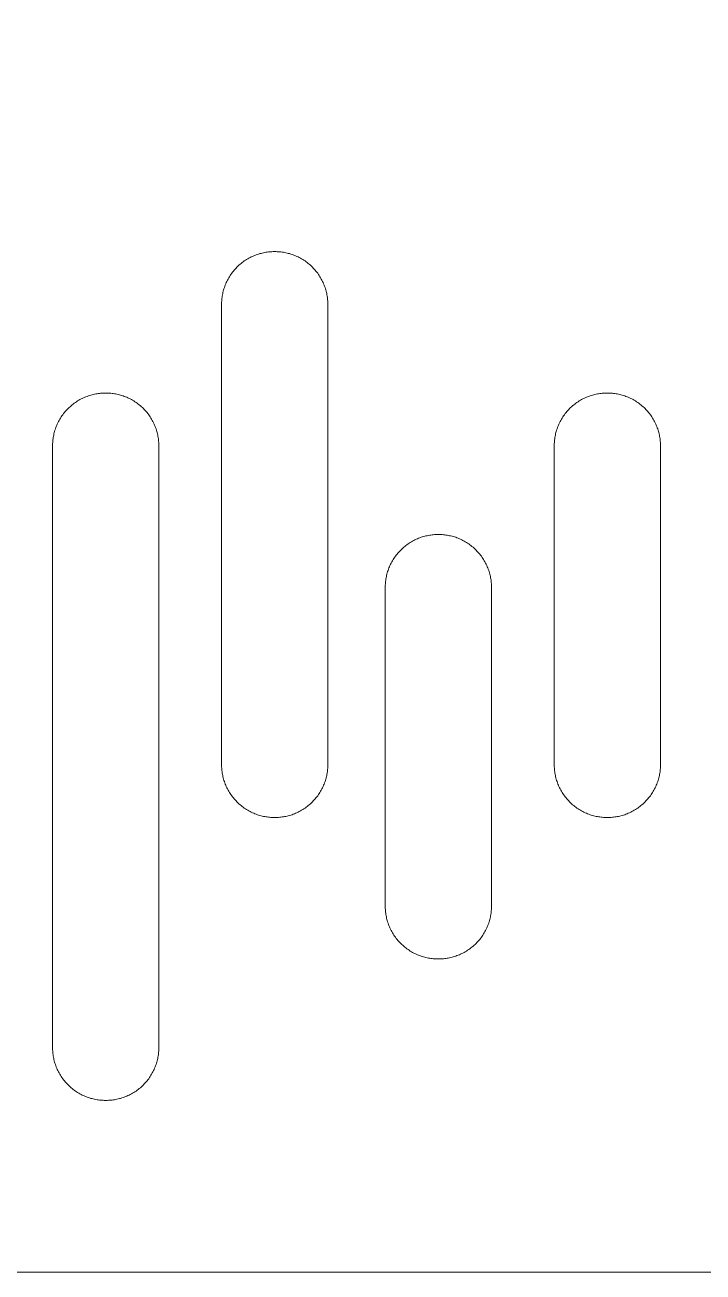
# Model space of a CAD drawing. Header units: metres. Extents: x -2538 to 7610, y -1082 to -498.
# Drawn here: x 1529.7 to 1658.1, y -1081.9 to -845.8 of the extents above; entities that cross this region are included whole.
import ezdxf

# ---------------------------------------------------------------- set-up
doc = ezdxf.new("R2010")
doc.units = ezdxf.units.M
doc.linetypes.add('AUSGEZOGEN', pattern=[0])
doc.layers.add('Standard', color=7, linetype='AUSGEZOGEN', lineweight=25)

msp = doc.modelspace()

# ---------------------------------------------------------------- linework, layer by layer
at = {"layer": 'Standard', "color": 7, "linetype": 'AUSGEZOGEN', "lineweight": 13}
for points in [[(1248.49, -1081.87), (1810.49, -1081.87), (1810.49, -519.87), (1248.49, -519.87), (1248.49, -1081.87)], [(1587.08, -985.82), (1587.08, -898.71), (1587.08, -898.48), (1587.07, -898.26), (1587.06, -898.04), (1587.04, -897.81), (1587.01, -897.58), (1586.99, -897.35), (1586.95, -897.12), (1586.91, -896.89), (1586.87, -896.65), (1586.81, -896.42), (1586.76, -896.19), (1586.69, -895.96), (1586.62, -895.72), (1586.55, -895.49), (1586.46, -895.26), (1586.38, -895.03), (1586.28, -894.8), (1586.18, -894.57), (1586.07, -894.34), (1585.96, -894.11), (1585.84, -893.89), (1585.72, -893.67), (1585.59, -893.45), (1585.45, -893.23), (1585.31, -893.02), (1585.16, -892.81), (1585, -892.61), (1584.84, -892.4), (1584.68, -892.21), (1584.51, -892.01), (1584.33, -891.82), (1584.15, -891.64), (1583.96, -891.46), (1583.77, -891.28), (1583.58, -891.11), (1583.38, -890.94), (1583.18, -890.78), (1582.97, -890.63), (1582.76, -890.48), (1582.55, -890.34), (1582.33, -890.2), (1582.12, -890.07), (1581.89, -889.94), (1581.67, -889.82), (1581.45, -889.71), (1581.22, -889.6), (1580.99, -889.5), (1580.76, -889.41), (1580.53, -889.32), (1580.3, -889.24), (1580.06, -889.16), (1579.83, -889.09), (1579.6, -889.03), (1579.36, -888.97), (1579.13, -888.92), (1578.9, -888.87), (1578.67, -888.83), (1578.44, -888.8), (1578.21, -888.77), (1577.98, -888.75), (1577.75, -888.73), (1577.52, -888.72), (1577.3, -888.71), (1577.08, -888.71), (1576.95, -888.71), (1576.73, -888.71), (1576.51, -888.72), (1576.28, -888.73), (1576.05, -888.75), (1575.83, -888.77), (1575.6, -888.8), (1575.37, -888.83), (1575.13, -888.87), (1574.9, -888.92), (1574.67, -888.97), (1574.44, -889.03), (1574.2, -889.09), (1573.97, -889.16), (1573.74, -889.24), (1573.5, -889.32), (1573.27, -889.41), (1573.04, -889.5), (1572.81, -889.6), (1572.59, -889.71), (1572.36, -889.82), (1572.14, -889.94), (1571.92, -890.07), (1571.7, -890.2), (1571.48, -890.34), (1571.27, -890.48), (1571.06, -890.63), (1570.85, -890.78), (1570.65, -890.94), (1570.45, -891.11), (1570.26, -891.28), (1570.07, -891.46), (1569.88, -891.64), (1569.7, -891.82), (1569.53, -892.01), (1569.36, -892.21), (1569.19, -892.4), (1569.03, -892.61), (1568.88, -892.81), (1568.73, -893.02), (1568.58, -893.23), (1568.45, -893.45), (1568.31, -893.67), (1568.19, -893.89), (1568.07, -894.11), (1567.96, -894.34), (1567.85, -894.57), (1567.75, -894.8), (1567.66, -895.03), (1567.57, -895.26), (1567.49, -895.49), (1567.41, -895.72), (1567.34, -895.96), (1567.28, -896.19), (1567.22, -896.42), (1567.17, -896.65), (1567.12, -896.89), (1567.08, -897.12), (1567.05, -897.35), (1567.02, -897.58), (1566.99, -897.81), (1566.98, -898.04), (1566.96, -898.26), (1566.96, -898.48), (1566.95, -898.71), (1566.95, -985.82), (1566.96, -986.04), (1566.96, -986.26), (1566.98, -986.49), (1566.99, -986.72), (1567.02, -986.94), (1567.05, -987.17), (1567.08, -987.41), (1567.12, -987.64), (1567.17, -987.87), (1567.22, -988.1), (1567.28, -988.34), (1567.34, -988.57), (1567.41, -988.8), (1567.49, -989.04), (1567.57, -989.27), (1567.66, -989.5), (1567.75, -989.73), (1567.85, -989.96), (1567.96, -990.19), (1568.07, -990.41), (1568.19, -990.63), (1568.31, -990.86), (1568.45, -991.07), (1568.58, -991.29), (1568.73, -991.5), (1568.88, -991.71), (1569.03, -991.92), (1569.19, -992.12), (1569.36, -992.32), (1569.53, -992.51), (1569.7, -992.7), (1569.88, -992.89), (1570.07, -993.07), (1570.26, -993.25), (1570.45, -993.42), (1570.65, -993.58), (1570.85, -993.74), (1571.06, -993.9), (1571.27, -994.04), (1571.48, -994.19), (1571.7, -994.33), (1571.92, -994.46), (1572.14, -994.58), (1572.36, -994.7), (1572.59, -994.81), (1572.81, -994.92), (1573.04, -995.02), (1573.27, -995.12), (1573.5, -995.2), (1573.74, -995.29), (1573.97, -995.36), (1574.2, -995.43), (1574.44, -995.5), (1574.67, -995.55), (1574.9, -995.61), (1575.13, -995.65), (1575.37, -995.69), (1575.6, -995.73), (1575.83, -995.75), (1576.05, -995.78), (1576.28, -995.8), (1576.51, -995.81), (1576.73, -995.82), (1576.95, -995.82), (1577.08, -995.82), (1577.3, -995.82), (1577.52, -995.81), (1577.75, -995.8), (1577.98, -995.78), (1578.21, -995.75), (1578.44, -995.73), (1578.67, -995.69), (1578.9, -995.65), (1579.13, -995.61), (1579.36, -995.55), (1579.6, -995.5), (1579.83, -995.43), (1580.06, -995.36), (1580.3, -995.29), (1580.53, -995.2), (1580.76, -995.12), (1580.99, -995.02), (1581.22, -994.92), (1581.45, -994.81), (1581.67, -994.7), (1581.89, -994.58), (1582.12, -994.46), (1582.33, -994.33), (1582.55, -994.19), (1582.76, -994.04), (1582.97, -993.9), (1583.18, -993.74), (1583.38, -993.58), (1583.58, -993.42), (1583.77, -993.25), (1583.96, -993.07), (1584.15, -992.89), (1584.33, -992.7), (1584.51, -992.51), (1584.68, -992.32), (1584.84, -992.12), (1585, -991.92), (1585.16, -991.71), (1585.31, -991.5), (1585.45, -991.29), (1585.59, -991.07), (1585.72, -990.86), (1585.84, -990.63), (1585.96, -990.41), (1586.07, -990.19), (1586.18, -989.96), (1586.28, -989.73), (1586.38, -989.5), (1586.46, -989.27), (1586.55, -989.04), (1586.62, -988.8), (1586.69, -988.57), (1586.76, -988.34), (1586.81, -988.1), (1586.87, -987.87), (1586.91, -987.64), (1586.95, -987.41), (1586.99, -987.17), (1587.01, -986.94), (1587.04, -986.72), (1587.06, -986.49), (1587.07, -986.26), (1587.08, -986.04), (1587.08, -985.82)], [(1555.08, -1039.37), (1555.08, -925.48), (1555.08, -925.26), (1555.07, -925.04), (1555.06, -924.81), (1555.04, -924.59), (1555.01, -924.36), (1554.99, -924.13), (1554.95, -923.9), (1554.91, -923.66), (1554.87, -923.43), (1554.81, -923.2), (1554.76, -922.97), (1554.69, -922.73), (1554.62, -922.5), (1554.55, -922.27), (1554.46, -922.03), (1554.38, -921.8), (1554.28, -921.57), (1554.18, -921.34), (1554.07, -921.12), (1553.96, -920.89), (1553.84, -920.67), (1553.72, -920.45), (1553.59, -920.23), (1553.45, -920.01), (1553.31, -919.8), (1553.16, -919.59), (1553, -919.38), (1552.84, -919.18), (1552.68, -918.98), (1552.51, -918.79), (1552.33, -918.6), (1552.15, -918.41), (1551.96, -918.23), (1551.77, -918.06), (1551.58, -917.89), (1551.38, -917.72), (1551.18, -917.56), (1550.97, -917.41), (1550.76, -917.26), (1550.55, -917.11), (1550.33, -916.98), (1550.12, -916.85), (1549.89, -916.72), (1549.67, -916.6), (1549.45, -916.49), (1549.22, -916.38), (1548.99, -916.28), (1548.76, -916.19), (1548.53, -916.1), (1548.3, -916.02), (1548.06, -915.94), (1547.83, -915.87), (1547.6, -915.81), (1547.36, -915.75), (1547.13, -915.7), (1546.9, -915.65), (1546.67, -915.61), (1546.44, -915.58), (1546.21, -915.55), (1545.98, -915.52), (1545.75, -915.51), (1545.52, -915.49), (1545.3, -915.49), (1545.08, -915.48), (1544.95, -915.48), (1544.73, -915.49), (1544.51, -915.49), (1544.28, -915.51), (1544.05, -915.52), (1543.83, -915.55), (1543.6, -915.58), (1543.37, -915.61), (1543.13, -915.65), (1542.9, -915.7), (1542.67, -915.75), (1542.44, -915.81), (1542.2, -915.87), (1541.97, -915.94), (1541.74, -916.02), (1541.5, -916.1), (1541.27, -916.19), (1541.04, -916.28), (1540.81, -916.38), (1540.59, -916.49), (1540.36, -916.6), (1540.14, -916.72), (1539.92, -916.85), (1539.7, -916.98), (1539.48, -917.11), (1539.27, -917.26), (1539.06, -917.41), (1538.85, -917.56), (1538.65, -917.72), (1538.45, -917.89), (1538.26, -918.06), (1538.07, -918.23), (1537.88, -918.41), (1537.7, -918.6), (1537.53, -918.79), (1537.36, -918.98), (1537.19, -919.18), (1537.03, -919.38), (1536.88, -919.59), (1536.73, -919.8), (1536.58, -920.01), (1536.45, -920.23), (1536.31, -920.45), (1536.19, -920.67), (1536.07, -920.89), (1535.96, -921.12), (1535.85, -921.34), (1535.75, -921.57), (1535.66, -921.8), (1535.57, -922.03), (1535.49, -922.27), (1535.41, -922.5), (1535.34, -922.73), (1535.28, -922.97), (1535.22, -923.2), (1535.17, -923.43), (1535.12, -923.66), (1535.08, -923.9), (1535.05, -924.13), (1535.02, -924.36), (1534.99, -924.59), (1534.98, -924.81), (1534.96, -925.04), (1534.96, -925.26), (1534.95, -925.48), (1534.95, -1039.37), (1534.96, -1039.6), (1534.96, -1039.82), (1534.98, -1040.04), (1534.99, -1040.27), (1535.02, -1040.5), (1535.05, -1040.73), (1535.08, -1040.96), (1535.12, -1041.19), (1535.17, -1041.43), (1535.22, -1041.66), (1535.28, -1041.89), (1535.34, -1042.13), (1535.41, -1042.36), (1535.49, -1042.59), (1535.57, -1042.82), (1535.66, -1043.05), (1535.75, -1043.28), (1535.85, -1043.51), (1535.96, -1043.74), (1536.07, -1043.97), (1536.19, -1044.19), (1536.31, -1044.41), (1536.45, -1044.63), (1536.58, -1044.85), (1536.73, -1045.06), (1536.88, -1045.27), (1537.03, -1045.47), (1537.19, -1045.68), (1537.36, -1045.87), (1537.53, -1046.07), (1537.7, -1046.26), (1537.88, -1046.44), (1538.07, -1046.63), (1538.26, -1046.8), (1538.45, -1046.97), (1538.65, -1047.14), (1538.85, -1047.3), (1539.06, -1047.45), (1539.27, -1047.6), (1539.48, -1047.74), (1539.7, -1047.88), (1539.92, -1048.01), (1540.14, -1048.14), (1540.36, -1048.26), (1540.59, -1048.37), (1540.81, -1048.48), (1541.04, -1048.58), (1541.27, -1048.67), (1541.5, -1048.76), (1541.74, -1048.84), (1541.97, -1048.92), (1542.2, -1048.99), (1542.44, -1049.05), (1542.67, -1049.11), (1542.9, -1049.16), (1543.13, -1049.21), (1543.37, -1049.25), (1543.6, -1049.28), (1543.83, -1049.31), (1544.05, -1049.33), (1544.28, -1049.35), (1544.51, -1049.36), (1544.73, -1049.37), (1544.95, -1049.37), (1545.08, -1049.37), (1545.3, -1049.37), (1545.52, -1049.36), (1545.75, -1049.35), (1545.98, -1049.33), (1546.21, -1049.31), (1546.44, -1049.28), (1546.67, -1049.25), (1546.9, -1049.21), (1547.13, -1049.16), (1547.36, -1049.11), (1547.6, -1049.05), (1547.83, -1048.99), (1548.06, -1048.92), (1548.3, -1048.84), (1548.53, -1048.76), (1548.76, -1048.67), (1548.99, -1048.58), (1549.22, -1048.48), (1549.45, -1048.37), (1549.67, -1048.26), (1549.89, -1048.14), (1550.12, -1048.01), (1550.33, -1047.88), (1550.55, -1047.74), (1550.76, -1047.6), (1550.97, -1047.45), (1551.18, -1047.3), (1551.38, -1047.14), (1551.58, -1046.97), (1551.77, -1046.8), (1551.96, -1046.63), (1552.15, -1046.44), (1552.33, -1046.26), (1552.51, -1046.07), (1552.68, -1045.87), (1552.84, -1045.68), (1553, -1045.47), (1553.16, -1045.27), (1553.31, -1045.06), (1553.45, -1044.85), (1553.59, -1044.63), (1553.72, -1044.41), (1553.84, -1044.19), (1553.96, -1043.97), (1554.07, -1043.74), (1554.18, -1043.51), (1554.28, -1043.28), (1554.38, -1043.05), (1554.46, -1042.82), (1554.55, -1042.59), (1554.62, -1042.36), (1554.69, -1042.13), (1554.76, -1041.89), (1554.81, -1041.66), (1554.87, -1041.43), (1554.91, -1041.19), (1554.95, -1040.96), (1554.99, -1040.73), (1555.01, -1040.5), (1555.04, -1040.27), (1555.06, -1040.04), (1555.07, -1039.82), (1555.08, -1039.6), (1555.08, -1039.37)], [(1650.08, -985.82), (1650.08, -925.49), (1650.08, -925.26), (1650.07, -925.04), (1650.06, -924.81), (1650.04, -924.59), (1650.01, -924.36), (1649.99, -924.13), (1649.95, -923.9), (1649.91, -923.67), (1649.87, -923.43), (1649.81, -923.2), (1649.76, -922.97), (1649.69, -922.73), (1649.62, -922.5), (1649.55, -922.27), (1649.46, -922.04), (1649.38, -921.8), (1649.28, -921.57), (1649.18, -921.35), (1649.07, -921.12), (1648.96, -920.89), (1648.84, -920.67), (1648.72, -920.45), (1648.59, -920.23), (1648.45, -920.01), (1648.31, -919.8), (1648.16, -919.59), (1648, -919.38), (1647.84, -919.18), (1647.68, -918.98), (1647.51, -918.79), (1647.33, -918.6), (1647.15, -918.41), (1646.96, -918.23), (1646.77, -918.06), (1646.58, -917.89), (1646.38, -917.72), (1646.18, -917.56), (1645.97, -917.41), (1645.76, -917.26), (1645.55, -917.12), (1645.33, -916.98), (1645.12, -916.85), (1644.89, -916.72), (1644.67, -916.6), (1644.45, -916.49), (1644.22, -916.38), (1643.99, -916.28), (1643.76, -916.19), (1643.53, -916.1), (1643.3, -916.02), (1643.06, -915.94), (1642.83, -915.87), (1642.6, -915.81), (1642.36, -915.75), (1642.13, -915.7), (1641.9, -915.65), (1641.67, -915.61), (1641.44, -915.58), (1641.21, -915.55), (1640.98, -915.53), (1640.75, -915.51), (1640.52, -915.5), (1640.3, -915.49), (1640.08, -915.49), (1639.95, -915.49), (1639.73, -915.49), (1639.51, -915.5), (1639.28, -915.51), (1639.05, -915.53), (1638.83, -915.55), (1638.6, -915.58), (1638.37, -915.61), (1638.13, -915.65), (1637.9, -915.7), (1637.67, -915.75), (1637.44, -915.81), (1637.2, -915.87), (1636.97, -915.94), (1636.74, -916.02), (1636.5, -916.1), (1636.27, -916.19), (1636.04, -916.28), (1635.81, -916.38), (1635.59, -916.49), (1635.36, -916.6), (1635.14, -916.72), (1634.92, -916.85), (1634.7, -916.98), (1634.48, -917.12), (1634.27, -917.26), (1634.06, -917.41), (1633.85, -917.56), (1633.65, -917.72), (1633.45, -917.89), (1633.26, -918.06), (1633.07, -918.23), (1632.88, -918.41), (1632.7, -918.6), (1632.53, -918.79), (1632.36, -918.98), (1632.19, -919.18), (1632.03, -919.38), (1631.88, -919.59), (1631.73, -919.8), (1631.58, -920.01), (1631.45, -920.23), (1631.31, -920.45), (1631.19, -920.67), (1631.07, -920.89), (1630.96, -921.12), (1630.85, -921.35), (1630.75, -921.57), (1630.66, -921.8), (1630.57, -922.04), (1630.49, -922.27), (1630.41, -922.5), (1630.34, -922.73), (1630.28, -922.97), (1630.22, -923.2), (1630.17, -923.43), (1630.12, -923.67), (1630.08, -923.9), (1630.05, -924.13), (1630.02, -924.36), (1629.99, -924.59), (1629.98, -924.81), (1629.96, -925.04), (1629.96, -925.26), (1629.95, -925.49), (1629.95, -985.82), (1629.96, -986.04), (1629.96, -986.26), (1629.98, -986.49), (1629.99, -986.72), (1630.02, -986.94), (1630.05, -987.17), (1630.08, -987.41), (1630.12, -987.64), (1630.17, -987.87), (1630.22, -988.1), (1630.28, -988.34), (1630.34, -988.57), (1630.41, -988.8), (1630.49, -989.04), (1630.57, -989.27), (1630.66, -989.5), (1630.75, -989.73), (1630.85, -989.96), (1630.96, -990.19), (1631.07, -990.41), (1631.19, -990.63), (1631.31, -990.86), (1631.45, -991.07), (1631.58, -991.29), (1631.73, -991.5), (1631.88, -991.71), (1632.03, -991.92), (1632.19, -992.12), (1632.36, -992.32), (1632.53, -992.51), (1632.7, -992.7), (1632.88, -992.89), (1633.07, -993.07), (1633.26, -993.25), (1633.45, -993.42), (1633.65, -993.58), (1633.85, -993.74), (1634.06, -993.9), (1634.27, -994.04), (1634.48, -994.19), (1634.7, -994.33), (1634.92, -994.46), (1635.14, -994.58), (1635.36, -994.7), (1635.59, -994.81), (1635.81, -994.92), (1636.04, -995.02), (1636.27, -995.12), (1636.5, -995.2), (1636.74, -995.29), (1636.97, -995.36), (1637.2, -995.43), (1637.44, -995.5), (1637.67, -995.55), (1637.9, -995.61), (1638.13, -995.65), (1638.37, -995.69), (1638.6, -995.73), (1638.83, -995.75), (1639.05, -995.78), (1639.28, -995.8), (1639.51, -995.81), (1639.73, -995.82), (1639.95, -995.82), (1640.08, -995.82), (1640.3, -995.82), (1640.52, -995.81), (1640.75, -995.8), (1640.98, -995.78), (1641.21, -995.75), (1641.44, -995.73), (1641.67, -995.69), (1641.9, -995.65), (1642.13, -995.61), (1642.36, -995.55), (1642.6, -995.5), (1642.83, -995.43), (1643.06, -995.36), (1643.3, -995.29), (1643.53, -995.2), (1643.76, -995.12), (1643.99, -995.02), (1644.22, -994.92), (1644.45, -994.81), (1644.67, -994.7), (1644.89, -994.58), (1645.12, -994.46), (1645.33, -994.33), (1645.55, -994.19), (1645.76, -994.04), (1645.97, -993.9), (1646.18, -993.74), (1646.38, -993.58), (1646.58, -993.42), (1646.77, -993.25), (1646.96, -993.07), (1647.15, -992.89), (1647.33, -992.7), (1647.51, -992.51), (1647.68, -992.32), (1647.84, -992.12), (1648, -991.92), (1648.16, -991.71), (1648.31, -991.5), (1648.45, -991.29), (1648.59, -991.07), (1648.72, -990.86), (1648.84, -990.63), (1648.96, -990.41), (1649.07, -990.19), (1649.18, -989.96), (1649.28, -989.73), (1649.38, -989.5), (1649.46, -989.27), (1649.55, -989.04), (1649.62, -988.8), (1649.69, -988.57), (1649.76, -988.34), (1649.81, -988.1), (1649.87, -987.87), (1649.91, -987.64), (1649.95, -987.41), (1649.99, -987.17), (1650.01, -986.94), (1650.04, -986.72), (1650.06, -986.49), (1650.07, -986.26), (1650.08, -986.04), (1650.08, -985.82)], [(1618.08, -1012.6), (1618.08, -952.26), (1618.08, -952.04), (1618.07, -951.82), (1618.06, -951.59), (1618.04, -951.36), (1618.01, -951.14), (1617.99, -950.91), (1617.95, -950.67), (1617.91, -950.44), (1617.87, -950.21), (1617.81, -949.98), (1617.76, -949.74), (1617.69, -949.51), (1617.62, -949.28), (1617.55, -949.04), (1617.46, -948.81), (1617.38, -948.58), (1617.28, -948.35), (1617.18, -948.12), (1617.07, -947.89), (1616.96, -947.67), (1616.84, -947.45), (1616.72, -947.22), (1616.59, -947.01), (1616.45, -946.79), (1616.31, -946.58), (1616.16, -946.37), (1616, -946.16), (1615.84, -945.96), (1615.68, -945.76), (1615.51, -945.57), (1615.33, -945.38), (1615.15, -945.19), (1614.96, -945.01), (1614.77, -944.83), (1614.58, -944.66), (1614.38, -944.5), (1614.18, -944.34), (1613.97, -944.18), (1613.76, -944.04), (1613.55, -943.89), (1613.33, -943.76), (1613.12, -943.62), (1612.89, -943.5), (1612.67, -943.38), (1612.45, -943.27), (1612.22, -943.16), (1611.99, -943.06), (1611.76, -942.96), (1611.53, -942.88), (1611.3, -942.79), (1611.06, -942.72), (1610.83, -942.65), (1610.6, -942.58), (1610.36, -942.53), (1610.13, -942.48), (1609.9, -942.43), (1609.67, -942.39), (1609.44, -942.35), (1609.21, -942.33), (1608.98, -942.3), (1608.75, -942.28), (1608.52, -942.27), (1608.3, -942.26), (1608.08, -942.26), (1607.95, -942.26), (1607.73, -942.26), (1607.51, -942.27), (1607.28, -942.28), (1607.05, -942.3), (1606.83, -942.33), (1606.6, -942.35), (1606.37, -942.39), (1606.13, -942.43), (1605.9, -942.48), (1605.67, -942.53), (1605.44, -942.58), (1605.2, -942.65), (1604.97, -942.72), (1604.74, -942.79), (1604.5, -942.88), (1604.27, -942.96), (1604.04, -943.06), (1603.81, -943.16), (1603.59, -943.27), (1603.36, -943.38), (1603.14, -943.5), (1602.92, -943.62), (1602.7, -943.76), (1602.48, -943.89), (1602.27, -944.04), (1602.06, -944.18), (1601.85, -944.34), (1601.65, -944.5), (1601.45, -944.66), (1601.26, -944.83), (1601.07, -945.01), (1600.88, -945.19), (1600.7, -945.38), (1600.53, -945.57), (1600.36, -945.76), (1600.19, -945.96), (1600.03, -946.16), (1599.88, -946.37), (1599.73, -946.58), (1599.58, -946.79), (1599.45, -947.01), (1599.31, -947.22), (1599.19, -947.45), (1599.07, -947.67), (1598.96, -947.89), (1598.85, -948.12), (1598.75, -948.35), (1598.66, -948.58), (1598.57, -948.81), (1598.49, -949.04), (1598.41, -949.28), (1598.34, -949.51), (1598.28, -949.74), (1598.22, -949.98), (1598.17, -950.21), (1598.12, -950.44), (1598.08, -950.67), (1598.05, -950.91), (1598.02, -951.14), (1597.99, -951.36), (1597.98, -951.59), (1597.96, -951.82), (1597.96, -952.04), (1597.95, -952.26), (1597.95, -1012.6), (1597.96, -1012.82), (1597.96, -1013.04), (1597.98, -1013.27), (1597.99, -1013.49), (1598.02, -1013.72), (1598.05, -1013.95), (1598.08, -1014.18), (1598.12, -1014.42), (1598.17, -1014.65), (1598.22, -1014.88), (1598.28, -1015.11), (1598.34, -1015.35), (1598.41, -1015.58), (1598.49, -1015.81), (1598.57, -1016.05), (1598.66, -1016.28), (1598.75, -1016.51), (1598.85, -1016.74), (1598.96, -1016.96), (1599.07, -1017.19), (1599.19, -1017.41), (1599.31, -1017.63), (1599.45, -1017.85), (1599.58, -1018.07), (1599.73, -1018.28), (1599.88, -1018.49), (1600.03, -1018.7), (1600.19, -1018.9), (1600.36, -1019.1), (1600.53, -1019.29), (1600.7, -1019.48), (1600.88, -1019.67), (1601.07, -1019.85), (1601.26, -1020.02), (1601.45, -1020.19), (1601.65, -1020.36), (1601.85, -1020.52), (1602.06, -1020.67), (1602.27, -1020.82), (1602.48, -1020.97), (1602.7, -1021.1), (1602.92, -1021.23), (1603.14, -1021.36), (1603.36, -1021.48), (1603.59, -1021.59), (1603.81, -1021.7), (1604.04, -1021.8), (1604.27, -1021.89), (1604.5, -1021.98), (1604.74, -1022.06), (1604.97, -1022.14), (1605.2, -1022.21), (1605.44, -1022.27), (1605.67, -1022.33), (1605.9, -1022.38), (1606.13, -1022.43), (1606.37, -1022.47), (1606.6, -1022.5), (1606.83, -1022.53), (1607.05, -1022.56), (1607.28, -1022.57), (1607.51, -1022.59), (1607.73, -1022.59), (1607.95, -1022.6), (1608.08, -1022.6), (1608.3, -1022.59), (1608.52, -1022.59), (1608.75, -1022.57), (1608.98, -1022.56), (1609.21, -1022.53), (1609.44, -1022.5), (1609.67, -1022.47), (1609.9, -1022.43), (1610.13, -1022.38), (1610.36, -1022.33), (1610.6, -1022.27), (1610.83, -1022.21), (1611.06, -1022.14), (1611.3, -1022.06), (1611.53, -1021.98), (1611.76, -1021.89), (1611.99, -1021.8), (1612.22, -1021.7), (1612.45, -1021.59), (1612.67, -1021.48), (1612.89, -1021.36), (1613.12, -1021.23), (1613.33, -1021.1), (1613.55, -1020.97), (1613.76, -1020.82), (1613.97, -1020.67), (1614.18, -1020.52), (1614.38, -1020.36), (1614.58, -1020.19), (1614.77, -1020.02), (1614.96, -1019.85), (1615.15, -1019.67), (1615.33, -1019.48), (1615.51, -1019.29), (1615.68, -1019.1), (1615.84, -1018.9), (1616, -1018.7), (1616.16, -1018.49), (1616.31, -1018.28), (1616.45, -1018.07), (1616.59, -1017.85), (1616.72, -1017.63), (1616.84, -1017.41), (1616.96, -1017.19), (1617.07, -1016.96), (1617.18, -1016.74), (1617.28, -1016.51), (1617.38, -1016.28), (1617.46, -1016.05), (1617.55, -1015.81), (1617.62, -1015.58), (1617.69, -1015.35), (1617.76, -1015.11), (1617.81, -1014.88), (1617.87, -1014.65), (1617.91, -1014.42), (1617.95, -1014.18), (1617.99, -1013.95), (1618.01, -1013.72), (1618.04, -1013.49), (1618.06, -1013.27), (1618.07, -1013.04), (1618.08, -1012.82), (1618.08, -1012.6)]]:
    msp.add_lwpolyline(points, close=True, dxfattribs=at)

doc.saveas('drawing.dxf')
